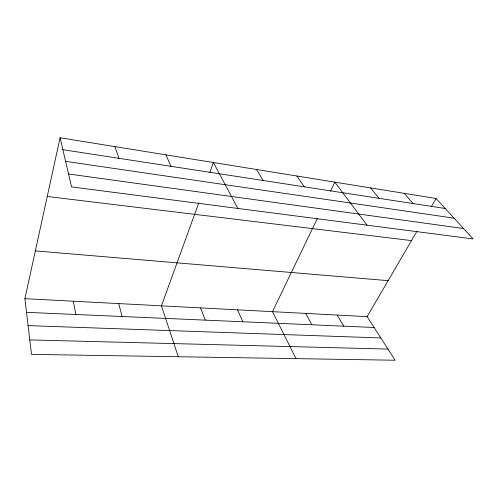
<?xml version="1.0" encoding="UTF-8"?>
<svg xmlns="http://www.w3.org/2000/svg" width="498" height="498" viewBox="0 0 498 498"><rect width="100%" height="100%" fill="white"/><g stroke="black" fill="none" stroke-linecap="round" stroke-linejoin="round"><path stroke-width="0.75" d="M24.9 298.669L367.132 316.635L395.144 360.235L31.492 354.377L24.9 298.669L60.09 137.765L436.08 198.49L473.1 238.928L71.569 186.893L60.09 137.765M198.814 202.779L161.439 305.84L178.29 356.736M209.77 172.563L213.412 162.529L237.832 208.438M317.444 218.28L272.493 311.667L295.999 358.635M330.467 191.22L334.837 182.137L367.02 225.183M367.132 316.635L416.944 231.284M431.38 206.546L436.08 198.49M29.78 339.91L387.973 349.073M28.087 325.63L380.827 337.949M26.519 312.339L374.11 327.491M35.346 250.899L388.135 280.648M47.248 196.48L411.504 240.602M68.556 173.995L463.57 228.514M65.599 161.364L454.101 218.174M62.873 149.693L445.243 208.5M404.258 193.349L413.066 203.551M370.568 187.908L378.966 198.304M296.883 176.012L304.253 186.812M256.489 169.488L263.212 180.5M337.177 315.06L343.819 326.171M305.672 313.41L311.935 324.783M237.502 309.831L242.843 321.77M165.927 154.859L171.001 166.32M200.538 307.889L205.325 320.133M114.951 146.63L118.972 158.32M118.723 303.593L122.141 316.51M73.299 301.209L75.877 314.493"/></g></svg>
